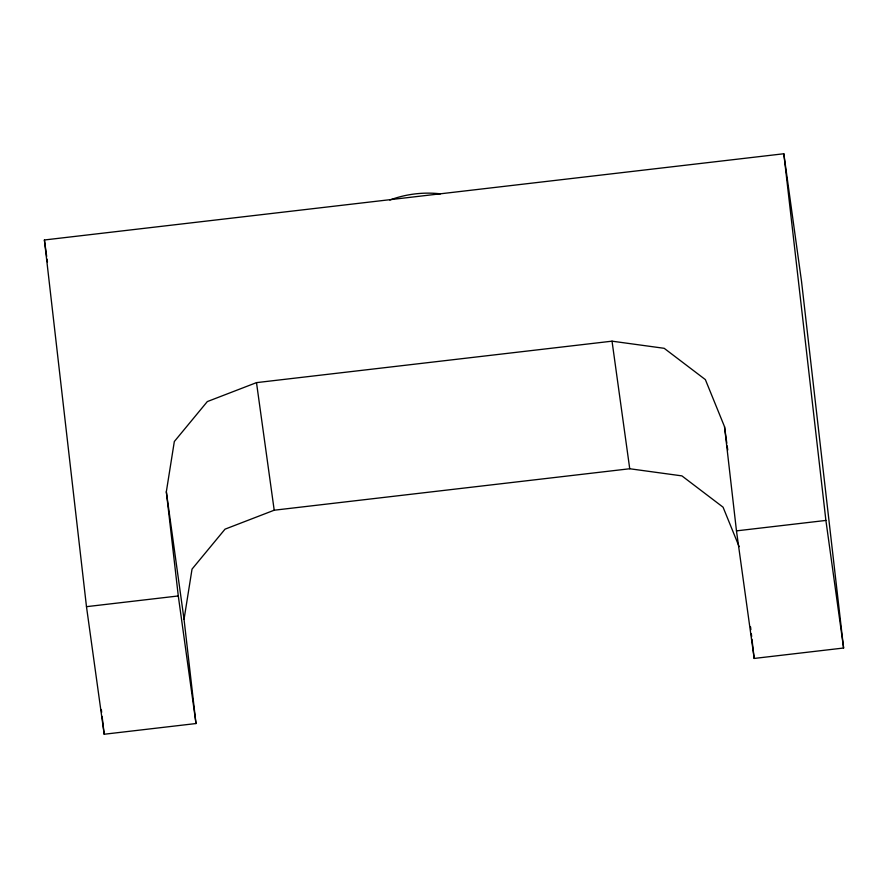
<?xml version="1.0" encoding="UTF-8"?>
<svg xmlns="http://www.w3.org/2000/svg" width="888" height="888" viewBox="0 0 888 888"><rect width="100%" height="100%" fill="white"/><g stroke="black" fill="none" stroke-linecap="round" stroke-linejoin="round"><path stroke-width="1.33" d="M724.519 426.684L736.474 530.869L754.178 658.441L843.6 648.018L801.52 281.329L783.815 153.757L44.4 239.982L86.48 606.67L104.185 734.243L195.993 723.542L178.288 595.959L166.334 491.774L174.326 441.525L207.326 401.576L256.499 382.628L612.032 341.17L664.191 348.307L705.361 379.598L724.519 426.684L726.806 443.145M195.993 723.542L184.038 619.358L192.03 569.108L225.03 529.159L274.203 510.212L629.736 468.753L681.895 475.879L723.065 507.181L739.116 546.631M86.48 606.67L178.288 595.959M736.474 530.869L825.895 520.435L843.6 648.018M727.183 445.887L727.76 450.005M612.032 341.17L629.736 468.753M256.499 382.628L274.203 510.212M166.334 491.774L184.038 619.358M44.4 239.982L46.687 256.443M47.064 259.185L47.441 261.938M783.815 153.757L825.895 520.435M750.56 626.917L750.882 629.659M751.348 633.766L751.67 636.507M751.981 639.249L754.178 658.441M101.343 709.523L101.665 712.276M102.131 716.394L104.185 734.243M389.81 200.033A105.483 101.299 -7.9 0 1 440.426 193.828"/></g></svg>
